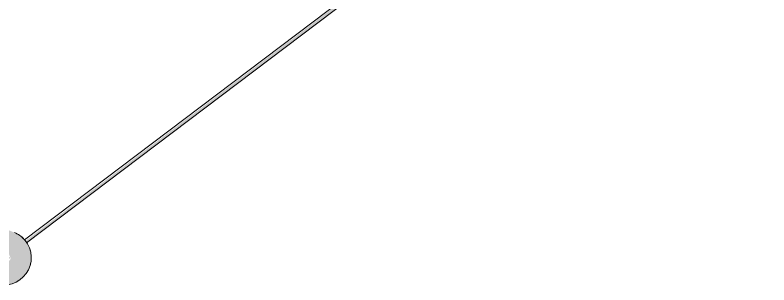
# Model space of a CAD drawing. Header units: inches. Extents: x -55396 to -733, y -290 to 853.
# Drawn here: x -17027.2 to -16975.3, y 208.3 to 226.9 of the extents above; entities that cross this region are included whole.
import ezdxf

# ---------------------------------------------------------------- set-up
doc = ezdxf.new("R2010")
doc.units = ezdxf.units.IN
doc.header["$MEASUREMENT"] = 0
doc.layers.add('Q-SPCQ', color=91, linetype='Continuous', lineweight=9)

# ---------------------------------------------------------------- blocks, each defined once
blk = doc.blocks.new('Basketball_Backstop-Performance_Sports_Systems-3103-Ceiling_Hung - 27_-0_ to 27_-11 7_8_-652462-Section 1')
at = {"layer": 'Q-SPCQ'}
h = blk.add_hatch(color=256, dxfattribs=at)
h.paths.add_polyline_path([(21301.004, 210.178), (21301.046, 210.296), (21300.994, 210.249), (21301.003, 210.183)], flags=0)
h.paths.add_polyline_path([(21302.362, 211.205), (21392.963, 279.79), (21392.804, 279.867), (21302.274, 211.336), (21302.359, 211.208)], flags=0)
h = blk.add_hatch(color=256, dxfattribs=at)
h.paths.add_polyline_path([(21300.891, 208.31), (21301.345, 208.388), (21301.766, 208.574), (21302.129, 208.857), (21302.556, 209.546), (21302.598, 209.641), (21302.676, 210.095), (21302.57, 210.767), (21302.495, 210.99), (21302.247, 211.378), (21301.913, 211.694), (21301.511, 211.919), (21298.726, 213.056), (21297.93, 212.26), (21299.292, 209.073), (21299.608, 208.738), (21299.996, 208.491), (21300.697, 208.325)], flags=0)
h.paths.add_polyline_path([(21300.55, 210.621), (21300.659, 210.425), (21300.707, 210.505), (21300.565, 210.61)], flags=0)
h.paths.add_polyline_path([(21301.308, 210.183), (21301.074, 210.256), (21301.138, 210.11), (21301.283, 210.172)], flags=0)
h.paths.add_polyline_path([(21301.055, 209.746), (21300.979, 209.967), (21300.889, 209.869), (21301.019, 209.772)], flags=0)
h.paths.add_polyline_path([(21300.573, 209.746), (21300.527, 209.786), (21300.298, 210.183), (21300.586, 210.621), (21301.071, 210.593), (21301.265, 210.108), (21300.994, 209.746), (21300.586, 209.746)], flags=0)
h.paths.add_polyline_path([(21300.55, 209.746), (21300.678, 209.933), (21300.572, 209.933), (21300.559, 209.822)], flags=0)
h.paths.add_polyline_path([(21300.545, 210.076), (21300.545, 210.29), (21300.351, 210.16), (21300.498, 210.096)], flags=0)
h.paths.add_polyline_path([(21301.024, 210.352), (21301.002, 210.581), (21300.928, 210.433), (21301.019, 210.359)], flags=0)
for p, q in [((21392.866, 279.914), (21302.216, 211.408)), ((21302.359, 211.203), (21393.02, 279.717))]:
    blk.add_line(p, q, dxfattribs=at)
for start, end in [(202.1972, 67.8028), (60, 63.6555), (45, 49.0296), (30, 34.3763), (15, 18.2684), (0, 4.8942), (345, 349.9261), (330, 334.4034), (295.5966, 300)]:
    blk.add_arc((21300.803, 210.183), 1.875, start, end, dxfattribs=at)

msp = doc.modelspace()

# ---------------------------------------------------------------- block references
at = {"layer": 'Q-SPCQ'}
msp.add_blockref('Basketball_Backstop-Performance_Sports_Systems-3103-Ceiling_Hung - 27_-0_ to 27_-11 7_8_-652462-Section 1', (-38328.771, 0), dxfattribs=at)

doc.saveas('drawing.dxf')
